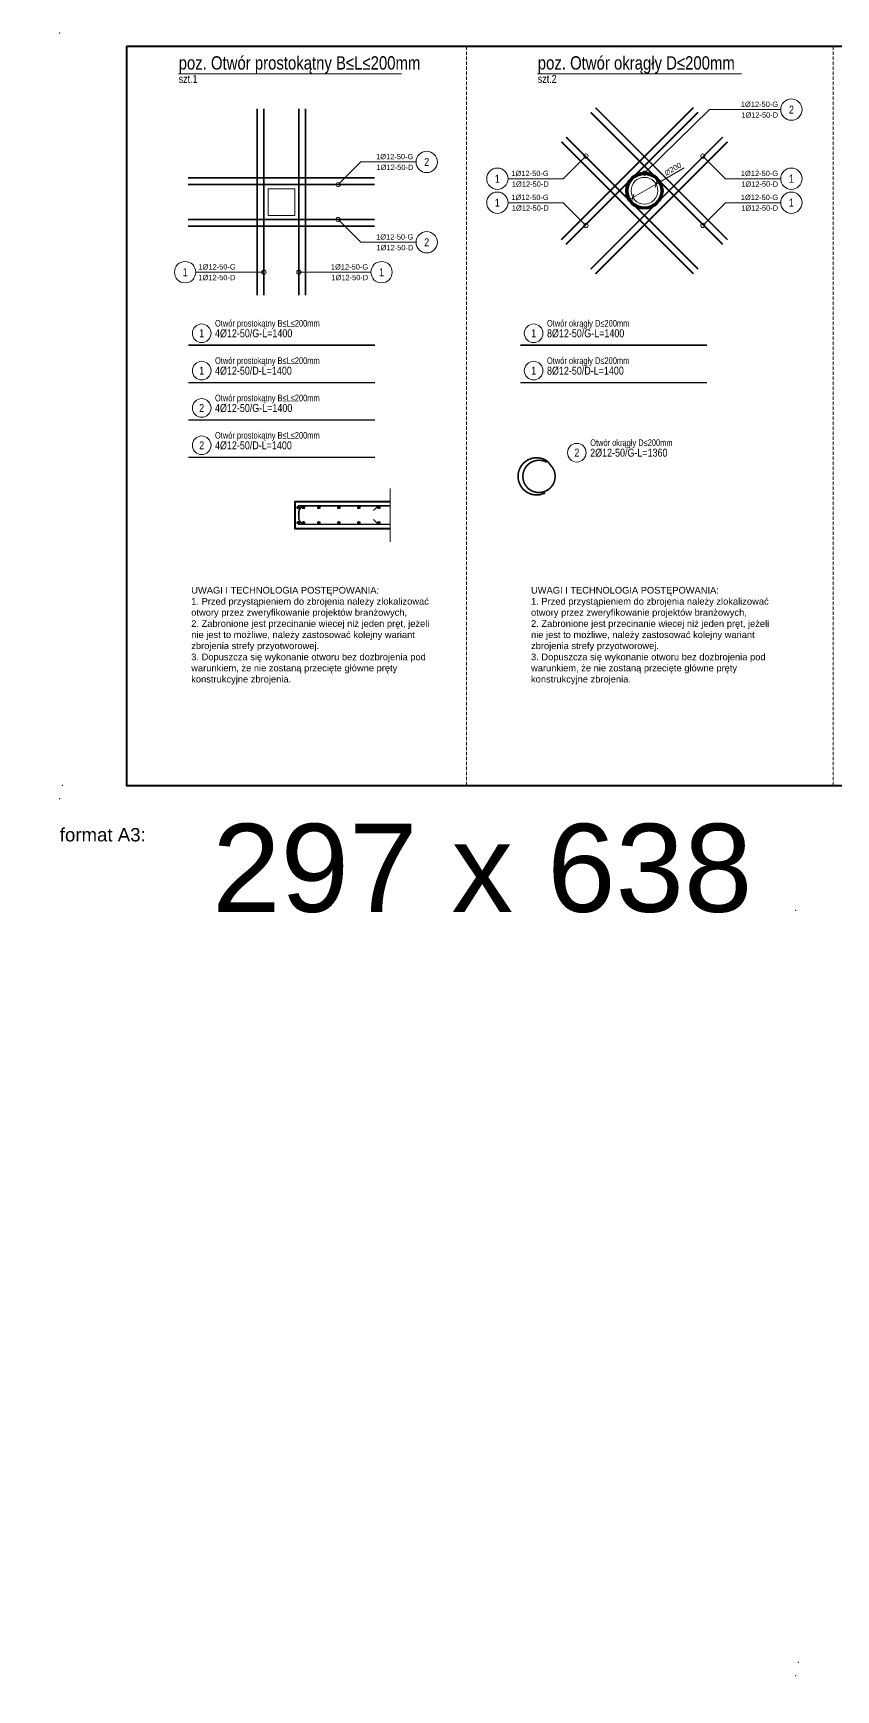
# Model space of a CAD drawing. Header units: millimetres. Extents: x 647 to 146539, y -131215 to 59.
# Drawn here: x 81974 to 87994, y -32844 to -20422 of the extents above; entities that cross this region are included whole.
import ezdxf
from ezdxf.enums import TextEntityAlignment as Align

# ---------------------------------------------------------------- set-up
doc = ezdxf.new("R2010")
doc.units = ezdxf.units.MM
doc.linetypes.add('DASHED', pattern=[0.75, 0.5, -0.25])
doc.layers.get('Defpoints').update_dxf_attribs({"color": 2, "lineweight": 50})
for name, color, linetype, lineweight in [('e-cad_cienkie', 4, 'Continuous', 9), ('e-cad_opisy', 2, 'Continuous', 18), ('e-cad_prety_widok', 1, 'Continuous', 40), ('G-Bloki', 221, 'Continuous', 5), ('G-Elementy konstrukcyjne', 1, 'Continuous', 40), ('G-Kreskowanie', 9, 'Continuous', 5), ('G-Opisy', 2, 'Continuous', 18), ('G-Otwory', 6, 'Continuous', 15), ('G-Przerywana', 8, 'DASHED', 15), ('G-Ramka', 5, 'Continuous', 40), ('G-Tabelka', 7, 'Continuous', 5), ('G-Wymiary', 4, 'Continuous', 9)]:
    doc.layers.add(name, color=color, linetype=linetype, lineweight=lineweight)
doc.layers.add('e-cad_rzutnie', color=61, linetype='Continuous', lineweight=5, plot=False)
doc.styles.add('1do50-GG', font='arial.ttf', dxfattribs={"height": 125})
doc.styles.add('Arial-GG', font='arial.ttf')
doc.styles.add('DB-1.0', font='arial.ttf')
doc.styles.add('e-cad_1', font='arial.ttf')
doc.dimstyles.new('e-cad_1_20_[mm]', dxfattribs={"dimscale": 20, "dimtxt": 2, "dimasz": 1.8, "dimexe": 1.5, "dimexo": 0, "dimgap": 0.6, "dimtad": 1, "dimdec": 1, "dimrnd": 1, "dimtxsty": 'Arial-GG', "dimblk": 'OBLIQUE', "dimcen": 0, "dimdle": 1, "dimclrd": 4, "dimclre": 4, "dimclrt": 7, "dimadec": 1, "dimazin": 0, "dimtfac": 1, "dimtdec": 1, "dimtix": 1, "dimtmove": 0, "dimatfit": 2, "dimfxl": 1.5, "dimfxlon": 1, "dimlwd": -1, "dimlwe": -1, "dimarcsym": 0})
doc.dimstyles.new('e-cad_1_50_[mm]', dxfattribs={"dimscale": 50, "dimtxt": 2, "dimasz": 1.8, "dimexe": 1.5, "dimexo": 0, "dimgap": 0.6, "dimtad": 1, "dimdec": 1, "dimrnd": 1, "dimtxsty": 'Arial-GG', "dimblk": 'OBLIQUE', "dimcen": 0, "dimdle": 1, "dimclrd": 4, "dimclre": 4, "dimclrt": 7, "dimadec": 1, "dimazin": 0, "dimtfac": 1, "dimtdec": 1, "dimtix": 1, "dimtmove": 0, "dimatfit": 2, "dimfxl": 1.5, "dimfxlon": 1, "dimlwd": -1, "dimlwe": -1, "dimarcsym": 0})
doc.dimstyles.new('S-1 do 10-GG', dxfattribs={"dimscale": 10, "dimtxt": 2.2, "dimasz": 2, "dimexe": 1, "dimexo": 2, "dimgap": 0.6, "dimtad": 1, "dimdec": 0, "dimrnd": 1, "dimtxsty": 'Arial-GG', "dimcen": 0, "dimclrd": 256, "dimclre": 256, "dimclrt": 7, "dimadec": 0, "dimazin": 0, "dimtfac": 1, "dimtdec": 0, "dimtix": 1, "dimtmove": 0, "dimatfit": 2, "dimfxl": 1, "dimlwd": 5, "dimlwe": 5, "dimarcsym": 0})

# ---------------------------------------------------------------- blocks, each defined once
blk = doc.blocks.new('e-cad_ZelbetPozycja')
at = {"layer": 'e-cad_opisy', "ltscale": 0.04, "style": 'e-cad_1', "width": 0.8}
for tag, p, height in [('OPIS_1', (0, 1), 5), ('OPIS_3', (0, -6.5), 1.5), ('OPIS_2', (0, -4), 3)]:
    blk.add_attdef(tag, p, '', height=height, dxfattribs=at)
at = {"layer": 'e-cad_opisy', "ltscale": 0.04, "style": 'e-cad_1', "width": 0.8, "flags": 1}
for tag, p in [('POZYCJA', (0, -15)), ('ILOSC', (0, -20)), ('DODATEK', (0, -25))]:
    blk.add_attdef(tag, p, '', height=3, dxfattribs=at)
blk = doc.blocks.new('_Oblique')
at = {"color": 0, "linetype": 'ByBlock', "lineweight": -2}
blk.add_line((-0.5, -0.5), (0.5, 0.5), dxfattribs=at)
blk = doc.blocks.new('e-cad_ZelbetOpisNiezliczalny_1L')
at = {"layer": 'e-cad_cienkie'}
blk.add_circle((-4, 0), 4, dxfattribs=at)
at = {"layer": 'e-cad_opisy', "ltscale": 0.04, "style": 'e-cad_1', "width": 0.8}
blk.add_attdef('NR', text='', height=3, dxfattribs=at).set_placement((-4, 0), align=Align.MIDDLE_CENTER)
for tag, p in [('OPIS', (1, 1)), ('UWAGI', (1, -3))]:
    blk.add_attdef(tag, p, '', height=2, dxfattribs=at)
blk = doc.blocks.new('e-cad_ZelbetOpisNiezliczalny_1P')
at = {"layer": 'e-cad_cienkie'}
blk.add_circle((4, 0), 4, dxfattribs=at)
at = {"layer": 'e-cad_opisy', "ltscale": 0.04, "style": 'e-cad_1', "width": 0.8}
for tag, p in [('OPIS', (-1, 1)), ('UWAGI', (-1, -3))]:
    blk.add_attdef(tag, text='', height=2, dxfattribs=at).set_placement(p, align=Align.RIGHT)
blk.add_attdef('NR', text='', height=3, dxfattribs=at).set_placement((4, 0), align=Align.MIDDLE_CENTER)
blk = doc.blocks.new('e-cad_ZelbetOpis_7')
blk.add_circle((5, 4.5), 3.5)
at = {"layer": 'e-cad_opisy', "style": 'e-cad_1', "width": 0.8}
blk.add_attdef('NR', text='', height=3, dxfattribs=at).set_placement((5, 3), align=Align.CENTER)
for tag, p in [('OPIS_1', (10, 3)), ('UWAGI', (10, -6))]:
    blk.add_attdef(tag, p, '', height=3, dxfattribs=at)
at = {"layer": 'e-cad_opisy', "style": 'e-cad_1', "width": 0.8, "flags": 1}
for tag, p in [('SREDNICA', (0, -15)), ('DLUGOSC', (0, -20)), ('SZT', (0, -25)), ('GATUNEK_STALI', (0, -30)), ('OPIS_2', (0, -40)), ('KLASA_STALI', (0, -35)), ('KOD', (0, -50)), ('HAK_1', (0, -55)), ('A', (0, -65)), ('HAK_2', (0, -60)), ('B', (0, -70)), ('C', (0, -75)), ('D', (0, -80)), ('E', (0, -85)), ('F', (0, -90)), ('R', (0, -95)), ('HAK_1_DLUGOSC', (0, -100)), ('HAK_2_DLUGOSC', (0, -105)), ('KIERUNEK', (0, -110))]:
    blk.add_attdef(tag, p, '', height=3, dxfattribs=at)
at = {"layer": 'e-cad_rzutnie', "style": 'e-cad_1', "width": 0.8}
blk.add_attdef('POZYCJA', (10, 7), '', height=2.5, dxfattribs=at)
blk = doc.blocks.new('*D691')
at = {"layer": 'Defpoints', "color": 0, "ltscale": 0.8, "transparency": 16777216}
for p in [(86645, -21554), (86471, -21654)]:
    blk.add_point(p, dxfattribs=at)
at = {"layer": 'G-Wymiary', "color": 4, "ltscale": 0.8, "transparency": 16777216}
for p, q in [((86645, -21554), (86856, -21432)), ((86454, -21664), (86645, -21554))]:
    blk.add_line(p, q, dxfattribs=at)
at = {"layer": 'G-Wymiary', "color": 4, "ltscale": 0.8, "transparency": 16777216, "xscale": 36, "yscale": 36, "zscale": 36}
for p, rotation in [((86645, -21554), 30.000000000025), ((86471, -21654), 210.000000000025)]:
    blk.add_blockref('_Oblique', p, dxfattribs=dict(at, rotation=rotation))
at = {"layer": 'G-Wymiary', "color": 7, "ltscale": 0.8, "transparency": 16777216, "insert": (86772, -21442), "char_height": 40, "attachment_point": 5, "rotation": 30, "style": 'Arial-GG'}
blk.add_mtext('∅200', dxfattribs=at)
blk = doc.blocks.new('*D692')
at = {"layer": 'Defpoints', "color": 0, "ltscale": 0.8, "transparency": 16777216}
for p in [(85935, -21237), (89622, -21237), (89547, -21846)]:
    blk.add_point(p, dxfattribs=at)
at = {"layer": 'G-Wymiary', "color": 4, "ltscale": 0.8, "transparency": 16777216}
for p, q in [((89592, -21237), (89652, -21237)), ((89622, -21866), (89622, -21217)), ((89592, -21846), (89652, -21846))]:
    blk.add_line(p, q, dxfattribs=at)
at = {"layer": 'G-Wymiary', "color": 4, "ltscale": 0.8, "transparency": 16777216, "xscale": 36, "yscale": 36, "zscale": 36}
for p, rotation in [((89622, -21237), 90), ((89622, -21846), 270)]:
    blk.add_blockref('_Oblique', p, dxfattribs=dict(at, rotation=rotation))
at = {"layer": 'G-Wymiary', "color": 7, "ltscale": 0.8, "transparency": 16777216, "insert": (89590, -21542), "char_height": 40, "attachment_point": 5, "rotation": 90, "style": 'Arial-GG'}
blk.add_mtext('≤609', dxfattribs=at)
blk = doc.blocks.new('*D693')
at = {"layer": 'Defpoints', "color": 0, "ltscale": 0.8, "transparency": 16777216}
for p in [(85935, -21237), (85970, -21201), (89622, -21201)]:
    blk.add_point(p, dxfattribs=at)
at = {"layer": 'G-Wymiary', "color": 4, "ltscale": 0.8, "transparency": 16777216}
for p, q in [((89592, -21201), (89652, -21201)), ((89592, -21237), (89652, -21237)), ((89622, -21201), (89622, -21165)), ((89622, -21237), (89622, -21201)), ((89622, -21237), (89622, -21273))]:
    blk.add_line(p, q, dxfattribs=at)
at = {"layer": 'G-Wymiary', "color": 4, "ltscale": 0.8, "transparency": 16777216, "xscale": 36, "yscale": 36, "zscale": 36}
for p, rotation in [((89622, -21201), 270), ((89622, -21237), 90)]:
    blk.add_blockref('_Oblique', p, dxfattribs=dict(at, rotation=rotation))
at = {"layer": 'G-Wymiary', "color": 7, "ltscale": 0.8, "transparency": 16777216, "insert": (89590, -21219), "char_height": 40, "attachment_point": 5, "rotation": 90, "style": 'Arial-GG'}
blk.add_mtext('≤35', dxfattribs=at)
blk = doc.blocks.new('*D652')
at = {"layer": 'Defpoints', "color": 0, "ltscale": 2, "transparency": 16777216}
for p in [(-10, 167.36), (566.23, 0), (566.23, -52)]:
    blk.add_point(p, dxfattribs=at)
at = {"layer": 'Defpoints', "color": 7, "ltscale": 2, "transparency": 16777216, "insert": (158.4, -26.15), "char_height": 33, "attachment_point": 5, "style": 'Arial-GG'}
blk.add_mtext('297 x 576', dxfattribs=at)
blk = doc.blocks.new('*D660')
at = {"layer": 'Defpoints', "color": 0, "ltscale": 2, "transparency": 16777216}
for p in [(-10, 167.36), (628.19, 0), (628.19, -52)]:
    blk.add_point(p, dxfattribs=at)
at = {"layer": 'Defpoints', "color": 7, "ltscale": 2, "transparency": 16777216, "insert": (158.4, -26.14), "char_height": 33, "attachment_point": 5, "style": 'Arial-GG'}
blk.add_mtext('297 x 638', dxfattribs=at)
blk = doc.blocks.new('*U651')
blk.add_point((1, 5))
at = {"ltscale": 0.8}
blk.add_point((405, 5), dxfattribs=at)
at = {"ltscale": 2}
blk.add_point((405, 5), dxfattribs=at)
at = {"layer": 'G-Ramka', "color": 5}
blk.add_lwpolyline([(25, 282), (25, 5), (561.23, 5), (561.23, 282)], close=True, dxfattribs=at)
at = {"layer": 'G-Tabelka'}
for p in [(0, 287), (566.23, 287), (0, 0), (566.23, 0)]:
    blk.add_point(p, dxfattribs=at)
at = {"layer": 'G-Ramka', "color": 2, "insert": (0, -11), "char_height": 5, "width": 104.2438, "attachment_point": 1, "style": 'DB-1.0'}
blk.add_mtext('{\\C7;format A3:}', dxfattribs=at)
at = {"layer": 'Defpoints', "ltscale": 2}
dim = blk.add_linear_dim(base=(566.23, -52), p1=(-10, 167.36), p2=(566.23, 0), dimstyle='S-1 do 10-GG', override={"dimscale": 15, "dimpost": '297 x <>', "dimse1": 1, "dimse2": 1, "dimsd1": 1, "dimsd2": 1}, dxfattribs=at)
dim.commit()
dim.dimension.update_dxf_attribs({"geometry": '*D652', "text_midpoint": (158.4, -52), "dimtype": 128})
blk = doc.blocks.new('*U659')
blk.add_point((1, 5))
at = {"ltscale": 0.8}
blk.add_point((405, 5), dxfattribs=at)
at = {"ltscale": 2}
blk.add_point((405, 5), dxfattribs=at)
at = {"layer": 'G-Ramka', "color": 5}
blk.add_lwpolyline([(25, 282), (25, 5), (623.19, 5), (623.19, 282)], close=True, dxfattribs=at)
at = {"layer": 'G-Tabelka'}
for p in [(0, 287), (628.19, 287), (0, 0), (628.19, 0)]:
    blk.add_point(p, dxfattribs=at)
at = {"layer": 'G-Ramka', "color": 2, "insert": (0, -11), "char_height": 5, "width": 104.2438, "attachment_point": 1, "style": 'DB-1.0'}
blk.add_mtext('{\\C7;format A3:}', dxfattribs=at)
at = {"layer": 'Defpoints', "ltscale": 2}
dim = blk.add_linear_dim(base=(628.19, -52), p1=(-10, 167.36), p2=(628.19, 0), dimstyle='S-1 do 10-GG', override={"dimscale": 15, "dimpost": '297 x <>', "dimse1": 1, "dimse2": 1, "dimsd1": 1, "dimsd2": 1}, dxfattribs=at)
dim.commit()
dim.dimension.update_dxf_attribs({"geometry": '*D660', "text_midpoint": (158.4, -52), "dimtype": 128})

msp = doc.modelspace()

# ---------------------------------------------------------------- hatches: boundary and pattern name
at = {"layer": 'G-Kreskowanie', "ltscale": 0.8}
h = msp.add_hatch(color=256, dxfattribs=at)
h.paths.add_polyline_path([(86694.92, -21603.81, 1), (86420.92, -21603.81, 1)])
h.paths.add_polyline_path([(86682.92, -21603.81, 1), (86432.92, -21603.81, 1)], flags=16)
for points in [[(83967.81, -23978.86, -1), (83955.81, -23978.86, -1)], [(83967.81, -24092.86, 1), (83955.81, -24092.86, 1)]]:
    msp.add_hatch(color=256, dxfattribs=at).paths.add_polyline_path(points)

# ---------------------------------------------------------------- linework, layer by layer
at = {"layer": 'e-cad_cienkie', "ltscale": 0.8}
for points in [[(86558.78, -21472.71), (87046.05, -20995.78)], [(87046.05, -20995.78), (87269.77, -20995.78), (87580.48, -20995.78)], [(86119.89, -21343.97), (85949.89, -21513.97)], [(86995.95, -21343.97), (87165.95, -21513.97)], [(84260.82, -21558.2), (84430.82, -21388.2)], [(84430.82, -21388.2), (84534.65, -21388.2), (84845.35, -21388.2)], [(85949.89, -21513.97), (85846.07, -21513.97), (85535.36, -21513.97)], [(87165.95, -21513.97), (87269.77, -21513.97), (87580.48, -21513.97)], [(85949.89, -21693.65), (85846.07, -21693.65), (85535.36, -21693.65)], [(86119.89, -21863.65), (85949.89, -21693.65)], [(86995.95, -21863.65), (87165.95, -21693.65)], [(87165.95, -21693.65), (87269.77, -21693.65), (87580.48, -21693.65)], [(84260.82, -21820.2), (84430.82, -21990.2)], [(84430.82, -21990.2), (84534.65, -21990.2), (84845.35, -21990.2)], [(83704.81, -22214.54), (83437.82, -22214.54), (83194.19, -22214.54)], [(83704.81, -22214.54), (83704.81, -22214.54)], [(83966.81, -22214.54), (83966.81, -22214.54)], [(83966.81, -22214.54), (84196.04, -22214.54), (84506.74, -22214.54)]]:
    msp.add_lwpolyline(points, dxfattribs=at)
for centre in [(86119.89, -21343.97), (86995.95, -21343.97), (86558.78, -21472.71), (84260.82, -21558.2), (84260.82, -21820.2), (86119.89, -21863.65), (86995.95, -21863.65), (83704.81, -22214.54), (83966.81, -22214.54)]:
    msp.add_circle(centre, 16, dxfattribs=at)
at = {"layer": 'e-cad_prety_widok', "ltscale": 0.8}
for points in [[(83654.81, -22389.2, 12, 12, 0), (83654.81, -20989.2, 0, 0, 0)], [(83704.81, -22389.2, 12, 12, 0), (83704.81, -20989.2, 0, 0, 0)], [(83966.81, -22389.2, 12, 12, 0), (83966.81, -20989.2, 0, 0, 0)], [(84016.81, -22389.2, 12, 12, 0), (84016.81, -20989.2, 0, 0, 0)], [(85934.96, -21970.8, 12, 12, 0), (86924.91, -20980.85, 0, 0, 0)], [(87180.88, -21970.8, 12, 12, 0), (86190.93, -20980.85, 0, 0, 0)], [(85970.31, -22006.15, 12, 12, 0), (86960.26, -21016.2, 0, 0, 0)], [(87145.52, -22006.15, 12, 12, 0), (86155.57, -21016.2, 0, 0, 0)], [(86924.91, -22226.77, 12, 12, 0), (85934.96, -21236.82, 0, 0, 0)], [(86960.26, -22191.41, 12, 12, 0), (85970.31, -21201.46, 0, 0, 0)], [(86155.57, -22191.41, 12, 12, 0), (87145.52, -21201.46, 0, 0, 0)], [(86190.93, -22226.77, 12, 12, 0), (87180.88, -21236.82, 0, 0, 0)], [(84535.81, -21508.2, 12, 12, 0), (83135.81, -21508.2, 0, 0, 0)], [(84535.81, -21558.2, 12, 12, 0), (83135.81, -21558.2, 0, 0, 0)], [(84535.81, -21820.2, 12, 12, 0), (83135.81, -21820.2, 0, 0, 0)], [(84535.81, -21870.2, 12, 12, 0), (83135.81, -21870.2, 0, 0, 0)], [(83138.17, -22762.76, 12, 12, 0), (84538.17, -22762.76, 0, 0, 0)], [(85627.5, -22762.76, 12, 12, 0), (87027.5, -22762.76, 0, 0, 0)], [(83138.17, -23042.76, 12, 12, 0), (84538.17, -23042.76, 0, 0, 0)], [(85627.5, -23042.76, 12, 12, 0), (87027.5, -23042.76, 0, 0, 0)], [(83138.17, -23322.76, 12, 12, 0), (84538.17, -23322.76, 0, 0, 0)], [(83138.17, -23602.76, 12, 12, 0), (84538.17, -23602.76, 0, 0, 0)], [(85825.84, -23639.8, 12, 12, 12.49819311), (85856.17, -23663.48, 12, 12, 0), (85832.35, -23633.29, 12, 12, 1.79765773), (85813.71, -23869.3, 0, 0, 0)], [(83960.81, -23966.86, 12, 12, 0), (84651.34, -23966.86, 0, 0, 0)], [(84560.81, -23966.86, 12, 12, 0), (84014.81, -23966.86, 12, 12, 0.41421356), (83966.81, -24014.86, 12, 12, 0), (83966.81, -24056.86, 12, 12, 0.41421356), (84014.81, -24104.86, 12, 12, 0), (84560.81, -24104.86, 0, 0, 0)], [(83960.81, -24104.86, 12, 12, 0), (84651.34, -24104.86, 0, 0, 0)]]:
    msp.add_lwpolyline(points, format="xyseb", dxfattribs=at)
for radius in [137, 125]:
    msp.add_circle((86557.92, -21603.81), radius, dxfattribs=at)
at = {"layer": 'G-Elementy konstrukcyjne', "ltscale": 0.8}
msp.add_lwpolyline([(84651.34, -23935.86), (83935.81, -23935.86), (83935.81, -24135.86), (84651.34, -24135.86)], dxfattribs=at)
for centre in [(83961.81, -23978.86), (84001.81, -23978.86), (84116.81, -23978.86), (84266.81, -23978.86), (84416.81, -23978.86), (84566.81, -23978.86), (83961.81, -24092.86), (84001.81, -24092.86), (84116.81, -24092.86), (84266.81, -24092.86), (84416.81, -24092.86), (84566.81, -24092.86)]:
    msp.add_circle(centre, 6, dxfattribs=at)
at = {"layer": 'G-Kreskowanie', "ltscale": 0.8}
for points in [[(84560.81, -23966.86), (84525.45, -24002.21)], [(84560.81, -24104.86), (84525.45, -24069.5)]]:
    msp.add_lwpolyline(points, dxfattribs=at)
msp.add_circle((86557.92, -21603.81), 100, dxfattribs=at)
at = {"layer": 'G-Otwory', "ltscale": 2}
msp.add_lwpolyline([(83735.81, -21589.2), (83735.81, -21789.2), (83935.81, -21789.2), (83935.81, -21589.2), (83735.81, -21589.2)], dxfattribs=at)
at = {"layer": 'G-Przerywana', "ltscale": 50}
for points in [[(85224.93, -20522.34), (85224.93, -26062.34)], [(87973.11, -20522.34), (87973.11, -26062.34)]]:
    msp.add_lwpolyline(points, dxfattribs=at)
at = {"layer": 'G-Przerywana', "ltscale": 10}
msp.add_lwpolyline([(84651.34, -23835.86), (84651.34, -24235.86)], dxfattribs=at)

# ---------------------------------------------------------------- block references
at = {"layer": 'G-Bloki', "ltscale": 0.8, "xscale": 20, "yscale": 20, "zscale": 20}
for name, p in [('*U659', (82174.35, -26162.34)), ('*U651', (87691.4, -32738.15))]:
    msp.add_blockref(name, p, dxfattribs=at)
at = {"layer": 'G-Bloki', "ltscale": 2, "xscale": 20, "yscale": 20, "zscale": 20}
for p, values in [((83065.54, -20715.47), {'OPIS_1': 'poz. Otwór prostokątny B≤L≤200mm', 'OPIS_2': 'szt.1'}), ((85758.36, -20715.47), {'OPIS_1': 'poz. Otwór okrągły D≤200mm', 'OPIS_2': 'szt.2'})]:
    msp.add_blockref('e-cad_ZelbetPozycja', p, dxfattribs=at).add_auto_attribs(values)
at = {"layer": 'G-Bloki', "ltscale": 0.8, "xscale": 20, "yscale": 20, "zscale": 20}
for name, p, values in [('e-cad_ZelbetOpisNiezliczalny_1P', (87580.48, -20995.78), {'OPIS': '1%%c12-50-G', 'UWAGI': '1%%c12-50-D', 'NR': '2'}), ('e-cad_ZelbetOpisNiezliczalny_1P', (84845.35, -21388.2), {'OPIS': '1%%c12-50-G', 'UWAGI': '1%%c12-50-D', 'NR': '2'}), ('e-cad_ZelbetOpisNiezliczalny_1P', (87580.48, -21513.97), {'OPIS': '1%%c12-50-G', 'UWAGI': '1%%c12-50-D', 'NR': '1'}), ('e-cad_ZelbetOpisNiezliczalny_1P', (87580.48, -21693.65), {'OPIS': '1%%c12-50-G', 'UWAGI': '1%%c12-50-D', 'NR': '1'}), ('e-cad_ZelbetOpisNiezliczalny_1P', (84845.35, -21990.2), {'OPIS': '1%%c12-50-G', 'UWAGI': '1%%c12-50-D', 'NR': '2'}), ('e-cad_ZelbetOpisNiezliczalny_1L', (83194.19, -22214.54), {'OPIS': '1%%c12-50-G', 'UWAGI': '1%%c12-50-D', 'NR': '1'}), ('e-cad_ZelbetOpisNiezliczalny_1P', (84506.74, -22214.54), {'OPIS': '1%%c12-50-G', 'UWAGI': '1%%c12-50-D', 'NR': '1'}), ('e-cad_ZelbetOpis_7', (83138.17, -22762.76), {'OPIS_1': '4%%c12-50/G-L=1400', 'NR': '1', 'POZYCJA': 'Otwór prostokątny B≤L≤200mm'}), ('e-cad_ZelbetOpis_7', (85627.5, -22762.76), {'OPIS_1': '8%%c12-50/G-L=1400', 'NR': '1', 'POZYCJA': 'Otwór okrągły D≤200mm'}), ('e-cad_ZelbetOpis_7', (83138.17, -23042.76), {'OPIS_1': '4%%c12-50/D-L=1400', 'NR': '1', 'POZYCJA': 'Otwór prostokątny B≤L≤200mm'}), ('e-cad_ZelbetOpis_7', (85627.5, -23042.76), {'OPIS_1': '8%%c12-50/D-L=1400', 'NR': '1', 'POZYCJA': 'Otwór okrągły D≤200mm'}), ('e-cad_ZelbetOpis_7', (83138.17, -23322.76), {'OPIS_1': '4%%c12-50/G-L=1400', 'NR': '2', 'POZYCJA': 'Otwór prostokątny B≤L≤200mm'}), ('e-cad_ZelbetOpis_7', (83138.17, -23602.76), {'OPIS_1': '4%%c12-50/D-L=1400', 'NR': '2', 'POZYCJA': 'Otwór prostokątny B≤L≤200mm'}), ('e-cad_ZelbetOpis_7', (85951.39, -23657.88), {'OPIS_1': '2%%c12-50/G-L=1360', 'NR': '2', 'POZYCJA': 'Otwór okrągły D≤200mm'})]:
    msp.add_blockref(name, p, dxfattribs=at).add_auto_attribs(values)
at = {"layer": 'G-Bloki', "ltscale": 0.8}
ref = msp.add_blockref('e-cad_ZelbetOpisNiezliczalny_1P', (85535.36, -21513.97), dxfattribs=dict(at, xscale=-20, yscale=20, zscale=20))
ref.add_attrib('OPIS', '1%%c12-50-G', dxfattribs={"layer": 'e-cad_opisy', "ltscale": 0.8, "height": 40, "style": 'e-cad_1', "width": 0.8}).set_placement((85840.15, -21493.97), align=Align.RIGHT)
ref.add_attrib('UWAGI', '1%%c12-50-D', dxfattribs={"layer": 'e-cad_opisy', "ltscale": 0.8, "height": 40, "style": 'e-cad_1', "width": 0.8}).set_placement((85840.15, -21573.97), align=Align.RIGHT)
ref.add_attrib('NR', '1', dxfattribs={"layer": 'e-cad_opisy', "ltscale": 0.8, "height": 60, "style": 'e-cad_1', "width": 0.8}).set_placement((85455.36, -21513.97), align=Align.MIDDLE_CENTER)
ref = msp.add_blockref('e-cad_ZelbetOpisNiezliczalny_1P', (85535.36, -21693.65), dxfattribs=dict(at, xscale=-20, yscale=20, zscale=20))
ref.add_attrib('OPIS', '1%%c12-50-G', dxfattribs={"layer": 'e-cad_opisy', "ltscale": 0.8, "height": 40, "style": 'e-cad_1', "width": 0.8}).set_placement((85840.15, -21673.65), align=Align.RIGHT)
ref.add_attrib('UWAGI', '1%%c12-50-D', dxfattribs={"layer": 'e-cad_opisy', "ltscale": 0.8, "height": 40, "style": 'e-cad_1', "width": 0.8}).set_placement((85840.15, -21753.65), align=Align.RIGHT)
ref.add_attrib('NR', '1', dxfattribs={"layer": 'e-cad_opisy', "ltscale": 0.8, "height": 60, "style": 'e-cad_1', "width": 0.8}).set_placement((85455.36, -21693.65), align=Align.MIDDLE_CENTER)

# ---------------------------------------------------------------- texts
at = {"layer": 'G-Opisy', "linetype": 'Continuous', "char_height": 50, "width": 1850.7786, "attachment_point": 1, "style": '1do50-GG'}
for insert in [(83159.94, -24573.95), (85707.85, -24573.95)]:
    msp.add_mtext('{\\A1;UWAGI I TECHNOLOGIA POSTĘPOWANIA:}\\P{\\A1;1. Przed przystąpieniem do zbrojenia należy zlokalizować }{\\A1;otwory przez zweryfikowanie projektów branżowych,}\\P{\\A1;\\C2;2. Zabronione jest przecinanie wiecej niż jeden pręt, jeżeli }{\\A1;\\C2;nie jest to możliwe, należy zastosować kolejny wariant }{\\A1;\\C2;zbrojenia strefy przyotworowej.}\\P{\\A1;\\C2;3. Dopuszcza się wykonanie otworu bez dozbrojenia pod }{\\A1;\\C2;warunkiem, że nie zostaną przecięte główne pręty }{\\A1;\\C2;konstrukcyjne zbrojenia.}', dxfattribs=dict(at, insert=insert))

# ---------------------------------------------------------------- dimensions: what is measured, and where the dimension line sits
at = {"layer": 'G-Wymiary', "ltscale": 0.8}
for base, p1, p2, picture, middle in [((89622.21, -21201.46), (85934.96, -21236.82), (85970.31, -21201.46), '*D693', (89589.78, -21219.14)), ((89622.21, -21236.82), (89546.55, -21846.25), (85934.96, -21236.82), '*D692', (89589.79, -21541.54))]:
    dim = msp.add_linear_dim(base=base, p1=p1, p2=p2, angle=90, dimstyle='e-cad_1_20_[mm]', override={"dimpost": '≤<>'}, dxfattribs=at)
    dim.commit()
    dim.dimension.update_dxf_attribs({"geometry": picture, "text_midpoint": middle})
dim = msp.add_diameter_dim_2p(p1=(86471.31, -21653.81), p2=(86644.52, -21553.81), dimstyle='e-cad_1_20_[mm]', dxfattribs=at)
dim.commit()
dim.dimension.update_dxf_attribs({"geometry": '*D691', "text_midpoint": (86788.65, -21470.6), "dimtype": 163})

# ---------------------------------------------------------------- leaders
at = {"layer": 'e-cad_cienkie', "ltscale": 2, "has_arrowhead": 0}
for points in [[(83063.57, -20728.23), (84737.46, -20728.23)], [(85756.39, -20728.23), (87285.85, -20728.23)]]:
    msp.add_leader(points, dimstyle='e-cad_1_50_[mm]', dxfattribs=at)

doc.saveas('drawing.dxf')
